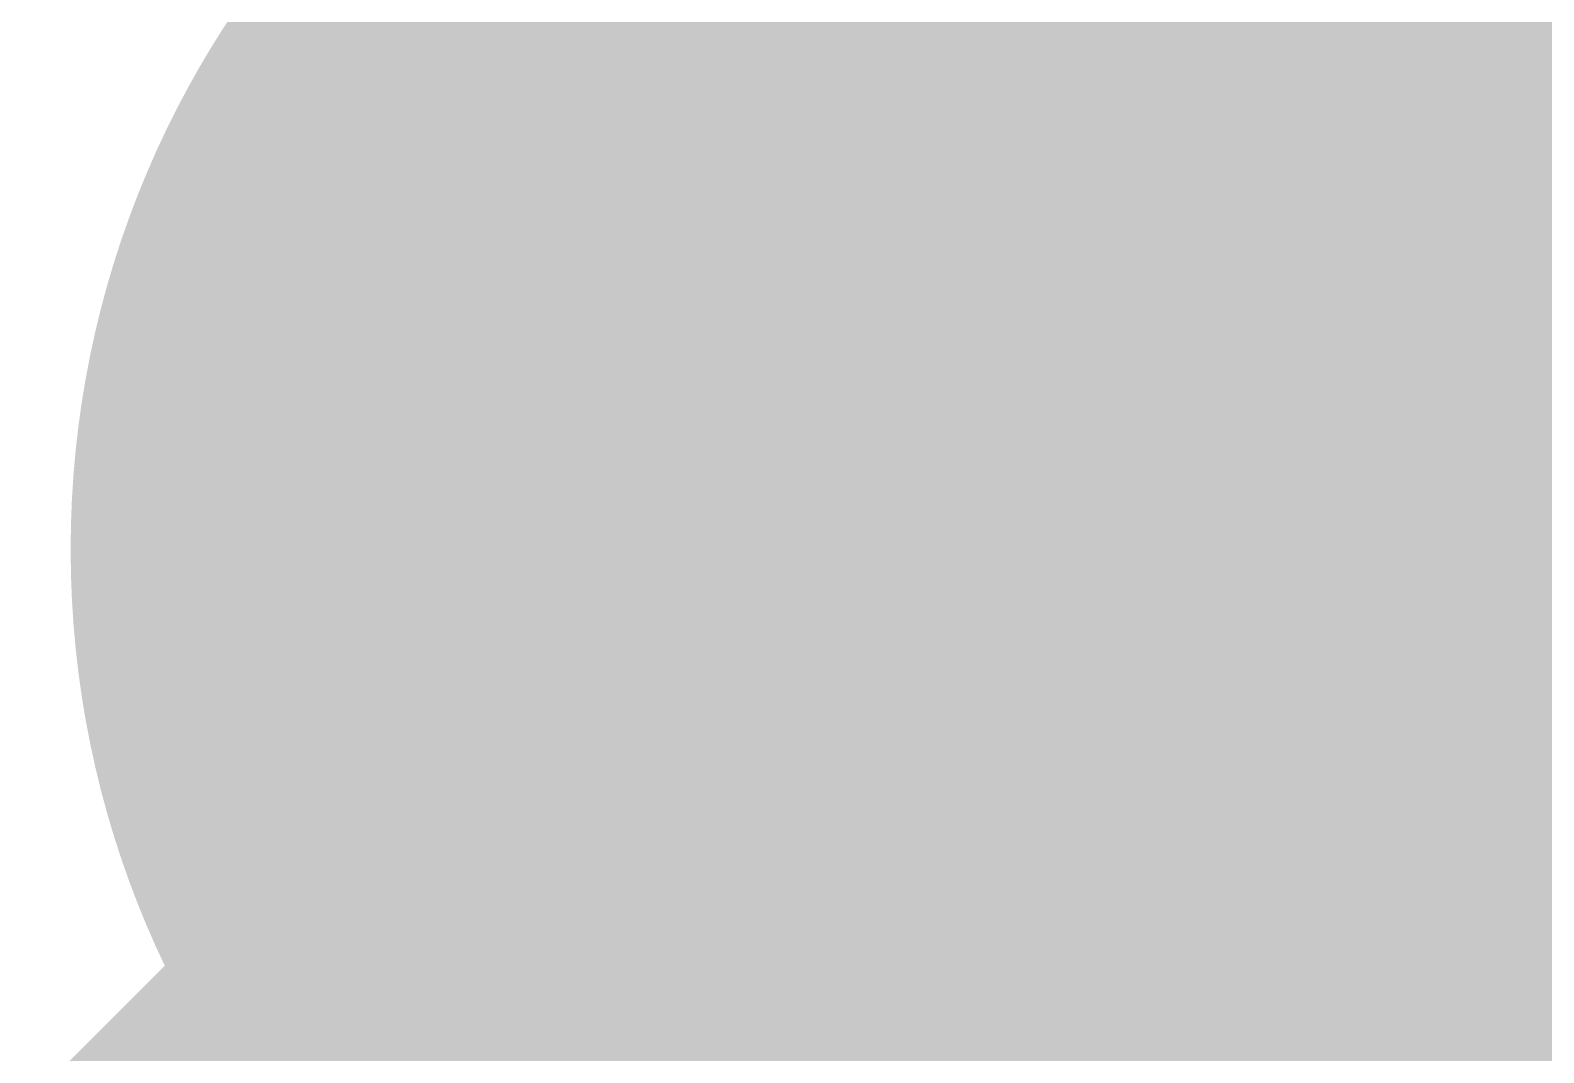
# Model space of a CAD drawing. Header units: inches. Extents: x -3 to 191, y -18 to 93.
# Drawn here: x 123.9875 to 124.4574, y 46.2437 to 46.5612 of the extents above; entities that cross this region are included whole.
import ezdxf

# ---------------------------------------------------------------- set-up
doc = ezdxf.new("R2010")
doc.units = ezdxf.units.IN
for name, color, linetype in [('Bottom Layer', 5, 'Continuous'), ('GND 1', 90, 'Continuous'), ('GND 2', 156, 'Continuous'), ('PWR', 16, 'Continuous'), ('Signal L4', 76, 'Continuous'), ('Top Layer', 1, 'Continuous'), ('Via Holes', 16, 'Continuous')]:
    doc.layers.add(name, color=color, linetype=linetype)

msp = doc.modelspace()

# ---------------------------------------------------------------- hatches: boundary and pattern name
at = {"layer": 'Bottom Layer'}
h = msp.add_hatch(color=5, dxfattribs=at)
edge = h.paths.add_edge_path()
edge.add_arc((124.3, 46.4), 0.3, 0, 360)
at = {"layer": 'GND 1'}
h = msp.add_hatch(color=90, dxfattribs=at)
edge = h.paths.add_edge_path()
edge.add_arc((124.3, 46.4), 0.3, 0, 360)
at = {"layer": 'GND 2'}
h = msp.add_hatch(color=156, dxfattribs=at)
edge = h.paths.add_edge_path()
edge.add_arc((124.3, 46.4), 0.3, 0, 360)
at = {"layer": 'PWR'}
h = msp.add_hatch(color=16, dxfattribs=at)
edge = h.paths.add_edge_path()
edge.add_arc((124.3, 46.4), 0.3, 0, 360)
at = {"layer": 'Signal L4'}
h = msp.add_hatch(color=76, dxfattribs=at)
edge = h.paths.add_edge_path()
edge.add_arc((124.3, 46.4), 0.3, 0, 360)
at = {"layer": 'Top Layer'}
h = msp.add_hatch(color=1, dxfattribs=at)
edge = h.paths.add_edge_path()
edge.add_arc((124.3, 46.4), 0.3, 0, 360)
at = {"layer": 'Via Holes'}
h = msp.add_hatch(color=7, dxfattribs=at)
edge = h.paths.add_edge_path()
edge.add_arc((124.3, 46.4), 0.15, 0, 360)

# ---------------------------------------------------------------- linework, layer by layer
at = {"layer": 'Signal L4'}
msp.add_lwpolyline([(122.7, 44.8, 0.2, 0.2, 0), (124.3, 46.4, 0.2, 0.2, 0)], format="xyseb", dxfattribs=at)
msp.add_lwpolyline([(124.25, 46.4, 0.1, 0.1, 1), (124.35, 46.4, 0.1, 0.1, 1)], format="xyseb", close=True, dxfattribs=at)
at = {"layer": 'Top Layer'}
for points in [[(124.3, 46.41715, 0.2, 0.2, 0), (124.60001, 46.71716, 0.2, 0.2, 0)], [(124.3, 46.4, 0.2, 0.2, 0), (124.3, 46.41715, 0.2, 0.2, 0)]]:
    msp.add_lwpolyline(points, format="xyseb", dxfattribs=at)
for points in [[(124.25, 46.41715, 0.1, 0.1, 1), (124.35, 46.41715, 0.1, 0.1, 1)], [(124.25, 46.41715, 0.1, 0.1, 1), (124.35, 46.41715, 0.1, 0.1, 1)], [(124.25, 46.4, 0.1, 0.1, 1), (124.35, 46.4, 0.1, 0.1, 1)]]:
    msp.add_lwpolyline(points, format="xyseb", close=True, dxfattribs=at)

doc.saveas('drawing.dxf')
